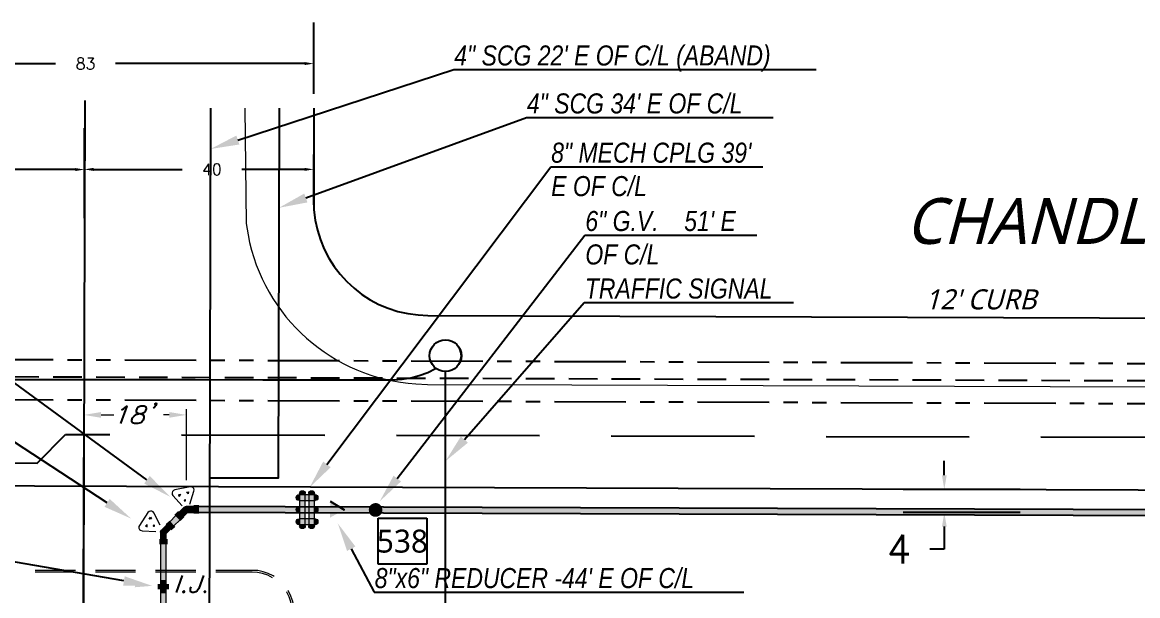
# Model space of a CAD drawing. Header units: feet. Extents: x 25 to 852, y 24 to 570.
# Drawn here: x 244.5 to 439.2, y 361.8 to 461.8 of the extents above; entities that cross this region are included whole.
import ezdxf
from ezdxf import colors
from ezdxf.entities.mleader import LeaderData, LeaderLine
from ezdxf.math import Vec2, Vec3

# ---------------------------------------------------------------- set-up
doc = ezdxf.new("R2010")
doc.units = ezdxf.units.FT
doc.header["$MEASUREMENT"] = 0
doc.linetypes.add('DASHED', pattern=[0.75, 0.5, -0.25])
doc.linetypes.add('PHANTOM2', pattern=[1.25, 0.625, -0.125, 0.125, -0.125, 0.125, -0.125])
doc.layers.add('PDF_Geometry', color=7, linetype='Continuous')
doc.layers.add('PDF_Solid Fills', color=7, linetype='Continuous')
doc.styles.get("Standard").update_dxf_attribs({"font": 'simplex.shx'})
doc.dimstyles.new('Annotative', dxfattribs={"dimtxt": 0.18, "dimasz": 0.18, "dimexe": 0.18, "dimexo": 0.0625, "dimgap": 0.09, "dimtad": 0, "dimtih": 1, "dimtoh": 1, "dimdec": 4, "dimzin": 0, "dimdsep": 46, "dimtxsty": 'Standard', "dimcen": 0.09, "dimadec": 0, "dimazin": 0, "dimtfac": 1, "dimtdec": 4, "dimtofl": 0, "dimtmove": 0, "dimatfit": 3, "dimfxl": 1, "dimtolj": 1, "dimtzin": 0, "dimarcsym": 0})
doc.dimstyles.get("Standard").update_dxf_attribs({"dimtxt": 0.18, "dimasz": 0.18, "dimexe": 0.18, "dimexo": 0.0625, "dimgap": 0.09, "dimtad": 0, "dimtih": 1, "dimtoh": 1, "dimdec": 4, "dimzin": 0, "dimdsep": 46, "dimtxsty": 'Standard', "dimcen": 0.09, "dimadec": 0, "dimazin": 0, "dimtfac": 1, "dimtdec": 4, "dimtofl": 0, "dimtmove": 0, "dimatfit": 3, "dimfxl": 1, "dimtolj": 1, "dimtzin": 0, "dimarcsym": 0})

# ---------------------------------------------------------------- blocks, each defined once
blk = doc.blocks.new('*D1')
at = {"color": 0, "lineweight": -2, "transparency": 16777216}
for p, q in [((212.4, 444.37), (212.4, 428.91)), ((255.37, 438.61), (255.37, 443.31)), ((214, 436.11), (228.62, 436.11)), ((253.77, 436.11), (239.06, 436.11))]:
    blk.add_line(p, q, dxfattribs=at)
at = {"color": 0, "transparency": 16777216}
for points in [[(214, 436.37), (214, 435.84), (212.4, 436.11)], [(253.77, 436.37), (253.77, 435.84), (255.37, 436.11)]]:
    blk.add_solid(points, dxfattribs=at)
at = {"layer": 'Defpoints', "color": 0, "transparency": 16777216}
for p in [(212.4, 446.87), (255.37, 436.11), (255.37, 436.11)]:
    blk.add_point(p, dxfattribs=at)
at = {"color": 0, "transparency": 16777216, "insert": (233.84, 436.11), "char_height": 2, "attachment_point": 5}
blk.add_mtext('\\A1;43', dxfattribs=at)
blk = doc.blocks.new('*D2')
at = {"color": 0, "lineweight": -2, "transparency": 16777216}
for p, q in [((295.4, 444.33), (295.4, 428.93)), ((255.37, 427.64), (255.37, 443.33)), ((256.97, 436.13), (272.41, 436.13)), ((293.8, 436.13), (282.85, 436.13))]:
    blk.add_line(p, q, dxfattribs=at)
at = {"color": 0, "transparency": 16777216}
for points in [[(256.97, 436.4), (256.97, 435.87), (255.37, 436.13)], [(293.8, 436.4), (293.8, 435.87), (295.4, 436.13)]]:
    blk.add_solid(points, dxfattribs=at)
at = {"layer": 'Defpoints', "color": 0, "transparency": 16777216}
for p in [(295.4, 446.83), (295.4, 436.13), (255.37, 425.14)]:
    blk.add_point(p, dxfattribs=at)
at = {"color": 0, "transparency": 16777216, "insert": (277.63, 436.13), "char_height": 2, "attachment_point": 5}
blk.add_mtext('\\A1;40', dxfattribs=at)
blk = doc.blocks.new('*D3')
at = {"color": 0, "lineweight": -2, "transparency": 16777216}
for p, q in [((212.42, 449.37), (212.42, 461.79)), ((295.4, 449.33), (295.4, 461.79)), ((214.02, 454.59), (250.35, 454.59)), ((293.8, 454.59), (260.79, 454.59))]:
    blk.add_line(p, q, dxfattribs=at)
at = {"color": 0, "transparency": 16777216}
for points in [[(214.02, 454.86), (214.02, 454.33), (212.42, 454.59)], [(293.8, 454.86), (293.8, 454.33), (295.4, 454.59)]]:
    blk.add_solid(points, dxfattribs=at)
at = {"layer": 'Defpoints', "color": 0, "transparency": 16777216}
for p in [(295.4, 454.59), (212.42, 446.87), (295.4, 446.83)]:
    blk.add_point(p, dxfattribs=at)
at = {"color": 0, "transparency": 16777216, "insert": (255.57, 454.59), "char_height": 2, "attachment_point": 5}
blk.add_mtext('\\A1;83', dxfattribs=at)
blk = doc.blocks.new('*D4')
at = {"color": 0, "lineweight": -2, "transparency": 16777216}
for p, q in [((405.46, 382.77), (405.46, 385.27)), ((418.73, 380.27), (398.26, 380.27)), ((418.73, 376.3), (398.26, 376.3)), ((405.46, 373.8), (405.46, 369.85)), ((405.46, 369.85), (402.96, 369.85))]:
    blk.add_line(p, q, dxfattribs=at)
at = {"color": 0, "transparency": 16777216}
for points in [[(405.05, 382.77), (405.88, 382.77), (405.46, 380.27)], [(405.05, 373.8), (405.88, 373.8), (405.46, 376.3)]]:
    blk.add_solid(points, dxfattribs=at)
at = {"layer": 'Defpoints', "color": 0, "transparency": 16777216}
for p in [(421.23, 380.27), (405.46, 376.3), (421.23, 376.3)]:
    blk.add_point(p, dxfattribs=at)
at = {"color": 0, "transparency": 16777216, "insert": (397.58, 369.85), "char_height": 5, "attachment_point": 5}
blk.add_mtext('\\A1;4', dxfattribs=at)

msp = doc.modelspace()

# ---------------------------------------------------------------- hatches: boundary and pattern name
at = {"transparency": 33554559}
for points in [[(292.93, 379.57), (292.97, 379.77), (293.07, 379.93), (293.23, 380.03), (293.43, 380.07), (293.63, 380.03), (293.8, 379.93), (293.9, 379.77), (293.93, 379.57), (293.43, 379.57)], [(294.53, 379.57), (294.57, 379.77), (294.67, 379.93), (294.83, 380.03), (295.03, 380.07), (295.23, 380.03), (295.4, 379.93), (295.5, 379.77), (295.53, 379.57), (295.03, 379.57)], [(292.83, 378.37), (292.63, 378.4), (292.47, 378.5), (292.37, 378.67), (292.33, 378.87), (292.37, 379.07), (292.47, 379.23), (292.63, 379.33), (292.83, 379.37), (292.83, 378.87)], [(295.63, 378.87), (295.63, 379.37), (292.83, 379.37), (292.83, 378.37), (295.63, 378.37)], [(293.43, 379.57), (292.93, 379.57), (292.93, 373.97), (293.93, 373.97), (293.93, 379.57)], [(295.03, 379.57), (294.53, 379.57), (294.53, 373.97), (295.53, 373.97), (295.53, 379.57)], [(295.63, 379.37), (295.83, 379.33), (296, 379.23), (296.1, 379.07), (296.13, 378.87), (296.1, 378.67), (296, 378.5), (295.83, 378.4), (295.63, 378.37), (295.63, 378.87)], [(273.17, 377.33), (273.17, 376.33), (599.9, 375.2), (599.9, 376.2)], [(292.83, 376.27), (292.63, 376.3), (292.47, 376.4), (292.37, 376.57), (292.33, 376.77), (292.37, 376.97), (292.47, 377.13), (292.63, 377.23), (292.83, 377.27), (292.83, 376.77)], [(295.63, 376.77), (295.63, 377.27), (292.83, 377.27), (292.83, 376.27), (295.63, 376.27)], [(295.63, 377.27), (295.83, 377.23), (296, 377.13), (296.1, 376.97), (296.13, 376.77), (296.1, 376.57), (296, 376.4), (295.83, 376.3), (295.63, 376.27), (295.63, 376.77)], [(292.83, 374.17), (292.63, 374.2), (292.47, 374.3), (292.37, 374.47), (292.33, 374.67), (292.37, 374.87), (292.47, 375.03), (292.63, 375.13), (292.83, 375.17), (292.83, 374.67)], [(295.63, 374.67), (295.63, 375.17), (292.83, 375.17), (292.83, 374.17), (295.63, 374.17)], [(293.93, 373.97), (293.9, 373.77), (293.8, 373.6), (293.63, 373.5), (293.43, 373.47), (293.23, 373.5), (293.07, 373.6), (292.97, 373.77), (292.93, 373.97), (293.43, 373.97)], [(295.53, 373.97), (295.5, 373.77), (295.4, 373.6), (295.23, 373.5), (295.03, 373.47), (294.83, 373.5), (294.67, 373.6), (294.57, 373.77), (294.53, 373.97), (295.03, 373.97)], [(295.63, 375.17), (295.83, 375.13), (296, 375.03), (296.1, 374.87), (296.13, 374.67), (296.1, 374.47), (296, 374.3), (295.83, 374.2), (295.63, 374.17), (295.63, 374.67)], [(269.07, 212.33), (269.57, 212.33), (269.67, 372.83), (268.67, 372.83), (268.57, 212.33)], [(268.67, 372.83), (268.67, 372.93), (268.7, 373.03), (268.8, 373.2), (269.17, 372.83)]]:
    msp.add_hatch(color=5, dxfattribs=at).paths.add_polyline_path(points)
h = msp.add_hatch(color=5, dxfattribs=at)
h.paths.add_polyline_path([(273.17, 377.33), (273, 377.3), (272.9, 377.27), (272.8, 377.2), (273.17, 376.83)])
h.paths.add_polyline_path([(269.17, 372.83), (269.53, 372.47), (273.53, 376.47), (272.8, 377.2), (268.8, 373.2)])

# ---------------------------------------------------------------- linework, layer by layer
at = {"color": 4, "flags": 128}
msp.add_lwpolyline([(255.42, 448.14), (254.6, 130.87)], dxfattribs=at)
at = {"color": 1, "flags": 128}
for points in [[(277.4, 446.83), (276.63, 142.3)], [(277.23, 382.3), (289.23, 382.31), (289.4, 446.83)]]:
    msp.add_lwpolyline(points, dxfattribs=at)
at = {"color": 6, "lineweight": 15}
msp.add_lwpolyline([(283.4, 446.83), (283.6, 426.67), (283.93, 424.7, 0.341526), (313.23, 398.7), (315.27, 398.63), (340.43, 398.57), (524.1, 397.93), (549.73, 397.83), (551.73, 397.9, 0.378658), (581.77, 427.8), (581.83, 429.8), (581.77, 446.63)], format="xyb", dxfattribs=at)
at = {"color": 6, "flags": 128}
msp.add_lwpolyline([(295.4, 446.83), (295.37, 430.7), (295.43, 429.07, 0.367062), (313.63, 410.73), (315.3, 410.63), (549.77, 409.83), (551.43, 409.9, 0.366508), (569.77, 428.17), (569.83, 429.8), (569.57, 446.67)], format="xyb", dxfattribs=at)
at = {"color": 3, "linetype": 'PHANTOM2', "ltscale": 20, "flags": 128}
msp.add_lwpolyline([(599.9, 401.67), (102.07, 403.4)], dxfattribs=at)
at = {"color": 20, "flags": 128}
for points in [[(230.5, 399.47), (252.9, 399.47), (264.1, 399.47), (270.02, 399.47), (274.71, 399.47), (286.5, 399.43), (297.7, 399.43), (303.5, 399.43), (307.11, 399.43), (309.3, 399.43), (309.82, 399.47), (310.07, 399.48), (310.46, 399.51), (310.83, 399.53), (311.6, 399.65), (312.37, 399.77), (313.83, 400.17), (315.3, 400.7), (316.67, 401.4)], [(318.37, 319.37), (318.4, 400.87)]]:
    msp.add_lwpolyline(points, dxfattribs=at)
at = {"color": 2, "linetype": 'DASHED', "ltscale": 10, "flags": 128}
msp.add_lwpolyline([(599.9, 398.67), (102.07, 400.4)], dxfattribs=at)
at = {"color": 2, "linetype": 'PHANTOM2', "ltscale": 20, "flags": 128}
msp.add_lwpolyline([(599.9, 394.67), (102, 396.4)], dxfattribs=at)
at = {"color": 1, "linetype": 'DASHED', "ltscale": 50, "flags": 128}
msp.add_lwpolyline([(236.9, 384.93), (247.1, 384.9), (252.1, 389.9), (599.9, 389)], dxfattribs=at)
at = {"color": 6, "flags": 128}
msp.add_lwpolyline([(599.9, 379.57), (102.07, 381.37)], dxfattribs=at)
at = {"color": 5, "lineweight": 15}
for points in [[(273.77, 377.7), (274.5, 379.97), (274.53, 380.23), (274.47, 380.47), (274.3, 380.63), (274.07, 380.73), (273.83, 380.77), (271.17, 380.2), (270.93, 380.1), (270.77, 379.93), (270.67, 379.7), (270.7, 379.43), (270.83, 379.23), (272.43, 377.43)], [(268.57, 374.07), (267.5, 376.2), (267.37, 376.4), (267.13, 376.53), (266.9, 376.53), (266.67, 376.47), (266.47, 376.27), (264.97, 374.03), (264.87, 373.8), (264.87, 373.53), (265, 373.3), (265.17, 373.17), (265.43, 373.1), (267.83, 372.93)]]:
    msp.add_lwpolyline(points, dxfattribs=at)
for points in [[(273.5, 379.5), (273.17, 379.8), (273.53, 379.87)], [(272.23, 379.4), (271.8, 379.37), (271.93, 379.07)], [(273.03, 378.4), (273, 378.47), (272.9, 378.5), (272.83, 378.43), (272.8, 378.37), (272.87, 378.3), (272.93, 378.27), (273, 378.33)], [(266.3, 374.2), (266.03, 373.87), (266.33, 373.77)], [(267.1, 375.17), (266.67, 375.13), (266.9, 375.47)], [(267.57, 374.07), (267.47, 374.07), (267.4, 374.03), (267.4, 373.93), (267.43, 373.87), (267.53, 373.87), (267.6, 373.9), (267.6, 374)]]:
    msp.add_lwpolyline(points, close=True, dxfattribs=at)
at = {"color": 5, "lineweight": 0}
for points in [[(292.93, 379.57), (292.97, 379.77), (293.07, 379.93), (293.23, 380.03), (293.43, 380.07), (293.63, 380.03), (293.8, 379.93), (293.9, 379.77), (293.93, 379.57)], [(294.53, 379.57), (294.57, 379.77), (294.67, 379.93), (294.83, 380.03), (295.03, 380.07), (295.23, 380.03), (295.4, 379.93), (295.5, 379.77), (295.53, 379.57)], [(292.83, 378.37), (292.63, 378.4), (292.47, 378.5), (292.37, 378.67), (292.33, 378.87), (292.37, 379.07), (292.47, 379.23), (292.63, 379.33), (292.83, 379.37)], [(295.63, 379.37), (295.83, 379.33), (296, 379.23), (296.1, 379.07), (296.13, 378.87), (296.1, 378.67), (296, 378.5), (295.83, 378.4), (295.63, 378.37)], [(272.8, 377.2), (272.9, 377.27), (273, 377.3), (273.17, 377.33)], [(292.83, 376.27), (292.63, 376.3), (292.47, 376.4), (292.37, 376.57), (292.33, 376.77), (292.37, 376.97), (292.47, 377.13), (292.63, 377.23), (292.83, 377.27)], [(295.63, 377.27), (295.83, 377.23), (296, 377.13), (296.1, 376.97), (296.13, 376.77), (296.1, 376.57), (296, 376.4), (295.83, 376.3), (295.63, 376.27)], [(292.83, 374.17), (292.63, 374.2), (292.47, 374.3), (292.37, 374.47), (292.33, 374.67), (292.37, 374.87), (292.47, 375.03), (292.63, 375.13), (292.83, 375.17)], [(293.93, 373.97), (293.9, 373.77), (293.8, 373.6), (293.63, 373.5), (293.43, 373.47), (293.23, 373.5), (293.07, 373.6), (292.97, 373.77), (292.93, 373.97)], [(295.53, 373.97), (295.5, 373.77), (295.4, 373.6), (295.23, 373.5), (295.03, 373.47), (294.83, 373.5), (294.67, 373.6), (294.57, 373.77), (294.53, 373.97)], [(295.63, 375.17), (295.83, 375.13), (296, 375.03), (296.1, 374.87), (296.13, 374.67), (296.1, 374.47), (296, 374.3), (295.83, 374.2), (295.63, 374.17)], [(268.67, 372.83), (268.67, 372.93), (268.7, 373.03), (268.8, 373.2)]]:
    msp.add_lwpolyline(points, dxfattribs=at)
for points in [[(295.63, 378.87), (295.63, 379.37), (292.83, 379.37), (292.83, 378.37), (295.63, 378.37)], [(293.43, 379.57), (292.93, 379.57), (292.93, 373.97), (293.93, 373.97), (293.93, 379.57)], [(295.03, 379.57), (294.53, 379.57), (294.53, 373.97), (295.53, 373.97), (295.53, 379.57)], [(269.17, 372.83), (269.53, 372.47), (273.53, 376.47), (272.8, 377.2), (268.8, 373.2)], [(295.63, 376.77), (295.63, 377.27), (292.83, 377.27), (292.83, 376.27), (295.63, 376.27)], [(295.63, 374.67), (295.63, 375.17), (292.83, 375.17), (292.83, 374.17), (295.63, 374.17)], [(269.07, 212.33), (269.57, 212.33), (269.67, 372.83), (268.67, 372.83), (268.57, 212.33)]]:
    msp.add_lwpolyline(points, close=True, dxfattribs=at)
at = {"color": 5, "lineweight": 25}
msp.add_lwpolyline([(298.3, 378.17), (300.7, 376.73)], close=True, dxfattribs=at)
at = {"color": 5, "lineweight": 70}
for points in [[(272.5, 375.13), (271.47, 376.17)], [(274.87, 376.83), (273.17, 376.83), (272, 375.63)], [(274.87, 377.53), (274.87, 376.1)], [(270.37, 374.03), (269.17, 372.83), (269.17, 371.17)], [(269.87, 374.53), (270.87, 373.5)], [(269.9, 371.17), (268.47, 371.17)]]:
    msp.add_lwpolyline(points, dxfattribs=at)
at = {"color": 5, "flags": 128}
msp.add_lwpolyline([(273.17, 377.33), (273.17, 376.33), (599.9, 375.2), (599.9, 376.2), (273.17, 377.33)], dxfattribs=at)
at = {"color": 20}
msp.add_circle((318.4, 403.63), 2.77, dxfattribs=at)
at = {"color": 5, "lineweight": 25, "transparency": 33554559}
msp.add_solid([(298.23, 375.37), (298.3, 378.17), (300.7, 376.73)], dxfattribs=at)
at = {"color": 5, "lineweight": 70, "transparency": 33554559}
for points in [[(305.5, 377.7), (305.23, 377.43), (306.2, 376.73)], [(305.83, 377.87), (305.5, 377.7), (306.2, 376.73)], [(306.2, 377.93), (305.83, 377.87), (306.2, 376.73)], [(306.57, 377.87), (306.2, 377.93), (306.2, 376.73)], [(306.9, 377.7), (306.57, 377.87), (306.2, 376.73)], [(307.17, 377.43), (306.9, 377.7), (306.2, 376.73)], [(305.07, 377.1), (305, 376.73), (306.2, 376.73)], [(305, 376.73), (305.07, 376.33), (306.2, 376.73)], [(305.23, 377.43), (305.07, 377.1), (306.2, 376.73)], [(305.07, 376.33), (305.23, 376), (306.2, 376.73)], [(305.23, 376), (305.5, 375.73), (306.2, 376.73)], [(305.5, 375.73), (305.83, 375.57), (306.2, 376.73)], [(305.83, 375.57), (306.2, 375.53), (306.2, 376.73)], [(307.33, 377.1), (307.17, 377.43), (306.2, 376.73)], [(307.4, 376.73), (307.33, 377.1), (306.2, 376.73)], [(306.2, 375.53), (306.57, 375.57), (306.2, 376.73)], [(306.57, 375.57), (306.9, 375.73), (306.2, 376.73)], [(306.9, 375.73), (307.17, 376), (306.2, 376.73)], [(307.17, 376), (307.33, 376.33), (306.2, 376.73)], [(307.33, 376.33), (307.4, 376.73), (306.2, 376.73)]]:
    msp.add_solid(points, dxfattribs=at)
at = {"layer": 'PDF_Geometry', "lineweight": 25}
for points in [[(320.9, 402.43), (321.1, 403.03), (321.17, 403.63), (321.1, 404.23), (320.9, 404.83)], [(267.97, 395.2), (267.77, 395.07), (267.67, 395.2), (267.87, 395.37), (267.97, 395.2), (267.83, 394.93), (267.6, 394.63), (267.4, 394.5)], [(261.87, 394.2), (262.2, 394.37), (262.8, 394.8), (261.7, 391.8)], [(247.1, 384.9), (252.1, 389.9)], [(236.9, 384.93), (247.1, 384.9)], [(272.43, 365.3), (271.37, 362.3)], [(276.17, 365.3), (275.33, 363.03), (275.03, 362.6), (274.83, 362.43), (274.5, 362.3), (274.2, 362.3), (273.97, 362.43), (273.9, 362.6), (273.9, 363.03), (274, 363.3)]]:
    msp.add_lwpolyline(points, dxfattribs=at)
at = {"layer": 'PDF_Geometry', "lineweight": 15}
for points in [[(258.27, 393.3), (260.5, 393.3)], [(270.17, 393.3), (269.17, 393.3)], [(273.17, 381.9), (273.17, 394.3)], [(255.17, 354.03), (255.23, 385.87)], [(253.8, 366.17), (246.8, 366.17)], [(264.3, 366.17), (257.3, 366.17)], [(274.8, 366.17), (267.8, 366.17)], [(288.47, 365.1), (288.33, 365.2), (287.47, 365.63), (286.57, 365.93), (285.63, 366.13), (284.67, 366.17), (278.3, 366.17)], [(253.8, 365.87), (246.8, 365.87)], [(264.3, 365.87), (257.3, 365.87)], [(274.8, 365.87), (267.8, 365.87)], [(288.23, 364.9), (287.37, 365.33), (286.47, 365.63), (285.6, 365.83), (284.67, 365.87), (278.3, 365.87)], [(291.67, 350.37), (291.67, 358.87), (291.6, 359.8), (291.43, 360.7), (291.13, 361.57), (290.73, 362.37), (290.7, 362.43)], [(291.97, 350.37), (291.97, 358.87), (291.9, 359.83), (291.73, 360.77), (291.4, 361.67), (291, 362.53), (290.9, 362.67)]]:
    msp.add_lwpolyline(points, dxfattribs=at)
at = {"layer": 'PDF_Geometry', "lineweight": 25}
for points in [[(265.23, 394.8), (264.73, 394.63), (264.5, 394.37), (264.4, 394.07), (264.43, 393.8), (264.67, 393.63), (265.2, 393.5), (265.57, 393.37), (265.73, 393.07), (265.77, 392.8), (265.63, 392.37), (265.37, 392.07), (265.17, 391.93), (264.7, 391.8), (264.13, 391.8), (263.77, 391.93), (263.67, 392.07), (263.63, 392.37), (263.77, 392.8), (264.03, 393.07), (264.43, 393.37), (264.9, 393.5), (265.53, 393.63), (265.87, 393.8), (266.1, 394.07), (266.2, 394.37), (266.17, 394.63), (265.8, 394.8)], [(272.73, 362.6), (272.53, 362.43), (272.63, 362.3), (272.83, 362.43)], [(276.47, 362.6), (276.27, 362.43), (276.37, 362.3), (276.53, 362.43)]]:
    msp.add_lwpolyline(points, close=True, dxfattribs=at)
at = {"layer": 'PDF_Geometry', "color": 5, "lineweight": 70}
for points in [[(268.6, 364.07), (269.73, 364.07)], [(268.2, 363.37), (270.13, 363.37)], [(268.6, 362.67), (269.73, 362.67)]]:
    msp.add_lwpolyline(points, dxfattribs=at)
at = {"layer": 'PDF_Solid Fills', "lineweight": 25, "transparency": 33554559}
for points in [[(258.27, 393.8), (258.27, 392.8), (255.27, 393.3)], [(270.17, 393.8), (270.17, 392.8), (273.17, 393.3)]]:
    msp.add_solid(points, dxfattribs=at)
at = {"layer": 'PDF_Solid Fills', "lineweight": 15, "transparency": 33554559}
for points in [[(309.6, 380.73), (307.37, 378.7), (308.83, 381.37)], [(264.23, 364.23), (267.2, 363.47), (264.17, 363.23)]]:
    msp.add_solid(points, dxfattribs=at)

# ---------------------------------------------------------------- texts
at = {"attachment_point": 1}
for s, width, insert, char_height in [('{\\fMicrosoft YaHei UI|b0|i1|c0|p34;CHANDLER (N)}', 85.8683, (398.68, 431.13), 8), ("{\\fMicrosoft YaHei UI|b0|i1|c0|p34;\\H1.16667x;12' CURB\\H0.85714x;^I}", 26.8921, (402.09, 415.21), 3)]:
    msp.add_mtext_dynamic_manual_height_columns(s, width=width, gutter_width=1, heights=[0], dxfattribs=dict(at, insert=insert, char_height=char_height))
at = {"insert": (310.88, 371.25), "char_height": 4, "attachment_point": 5, "line_spacing_factor": 0.5, "bg_fill": 16, "box_fill_scale": 1.5, "bg_fill_color": 1, "bg_fill_transparency": 0}
msp.add_mtext_dynamic_manual_height_columns('{\\fMicrosoft YaHei UI|b0|i0|c0|p34;538}', width=4.5, gutter_width=1, heights=[0], dxfattribs=at)

# ---------------------------------------------------------------- dimensions: what is measured, and where the dimension line sits
for base, p1, p2, picture, middle in [((295.4, 454.59), (212.42, 446.87), (295.4, 446.83), '*D3', (255.57, 454.59)), ((255.37, 436.11), (212.4, 446.87), (255.37, 436.11), '*D1', (233.84, 436.11)), ((295.4, 436.13), (255.37, 425.14), (295.4, 446.83), '*D2', (277.63, 436.13))]:
    dim = msp.add_linear_dim(base=base, p1=p1, p2=p2, dimstyle='Annotative', override={"dimtxt": 0.05, "dimasz": 0.04, "dimdec": 0})
    dim.commit()
    dim.dimension.update_dxf_attribs({"geometry": picture, "text_midpoint": middle, "dimtype": 128})
dim = msp.add_linear_dim(base=(405.46, 376.3), p1=(421.23, 380.27), p2=(421.23, 376.3), angle=90, dimstyle='Standard', override={"dimscale": 40, "dimtxt": 0.125, "dimasz": 0.0625, "dimdec": 0})
dim.commit()
dim.dimension.update_dxf_attribs({"geometry": '*D4', "text_midpoint": (397.58, 369.85), "dimtype": 128})

# ---------------------------------------------------------------- leaders
ml = msp.add_multileader_mtext('Standard')
ml.set_content('{\\fTechnic|b0|i1|c2|p2;4" SCG 22\' E OF C/L (ABAND)}', color=256)
ml.set_leader_properties()
ml.build(insert=Vec2(0, 0))
ml.multileader.update_dxf_attribs({"text_left_attachment_type": 6, "text_right_attachment_type": 6, "dogleg_length": 0, "arrow_head_size": 5})
ctx = ml.context
ctx.base_point, ctx.char_height, ctx.arrow_head_size, ctx.landing_gap_size, ctx.plane_origin = Vec3(319.84, 453.56), 3.5, 5, 0.09, Vec3(311.81, 525.37)
ctx.left_attachment, ctx.right_attachment = 6, 6
notes = []
notes.append((ctx, [(0, (1, 1, 0), (319.84, 453.56), (1, 0), 0, [(0, [(277.4, 439.7)], 0, [])])]))
ctx.mtext.insert, ctx.mtext.line_spacing_style, ctx.mtext.flow_direction = Vec3(319.93, 457.76), 2, 5
ml = msp.add_multileader_mtext('Standard')
ml.set_content('{\\fTechnic|b0|i1|c2|p2;8" 45\' bend (horz) 4\' S OF C/L}', color=256)
ml.set_leader_properties()
ml.build(insert=Vec2(0, 0))
ml.multileader.update_dxf_attribs({"text_left_attachment_type": 6, "text_right_attachment_type": 6, "dogleg_length": 0, "arrow_head_size": 5})
ctx = ml.context
ctx.base_point, ctx.char_height, ctx.arrow_head_size, ctx.landing_gap_size, ctx.plane_origin = Vec3(129.16, 451.57), 3.5, 5, 0.09, Vec3(290.61, 457.79)
ctx.left_attachment, ctx.right_attachment, ctx.text_align_type = 6, 6, 2
notes.append((ctx, [(1, (1, 1, 0), (170.95, 451.57), (-1, 0), 0, [(0, [(270.33, 379.03)], 0, [])])]))
ctx.mtext.insert, ctx.mtext.width, ctx.mtext.alignment, ctx.mtext.line_spacing_style, ctx.mtext.flow_direction = Vec3(170.86, 455.77), 42.1298, 3, 2, 5
ml = msp.add_multileader_mtext('Standard')
ml.set_content('{\\fTechnic|b0|i1|c2|p2;4" SCG 34\' E OF C/L}', color=256)
ml.set_leader_properties()
ml.build(insert=Vec2(0, 0))
ml.multileader.update_dxf_attribs({"text_left_attachment_type": 6, "text_right_attachment_type": 6, "dogleg_length": 0, "arrow_head_size": 5})
ctx = ml.context
ctx.base_point, ctx.char_height, ctx.arrow_head_size, ctx.landing_gap_size, ctx.plane_origin = Vec3(332.52, 445.19), 3.5, 5, 0.09, Vec3(309.61, 508.19)
ctx.left_attachment, ctx.right_attachment = 6, 6
notes.append((ctx, [(0, (1, 1, 0), (332.52, 445.19), (1, 0), 0, [(0, [(289.33, 429.43)], 0, [])])]))
ctx.mtext.insert, ctx.mtext.line_spacing_style, ctx.mtext.flow_direction = Vec3(332.61, 449.39), 2, 5
ml = msp.add_multileader_mtext('Standard')
ml.set_content('{\\fTechnic|b0|i1|c2|p2;8" 45\' bend (horz) 8\' S OF C/L}', color=256)
ml.set_leader_properties()
ml.build(insert=Vec2(0, 0))
ml.multileader.update_dxf_attribs({"text_left_attachment_type": 6, "text_right_attachment_type": 6, "dogleg_length": 0, "arrow_head_size": 5})
ctx = ml.context
ctx.base_point, ctx.char_height, ctx.arrow_head_size, ctx.landing_gap_size, ctx.plane_origin = Vec3(128.21, 436.4), 3.5, 5, 0.09, Vec3(283.79, 453.97)
ctx.left_attachment, ctx.right_attachment, ctx.text_align_type = 6, 6, 2
notes.append((ctx, [(1, (1, 1, 0), (170, 436.4), (-1, 0), 0, [(0, [(263.52, 375.21)], 0, [])])]))
ctx.mtext.insert, ctx.mtext.width, ctx.mtext.alignment, ctx.mtext.line_spacing_style, ctx.mtext.flow_direction = Vec3(169.91, 440.6), 42.1298, 3, 2, 5
ml = msp.add_multileader_mtext('Standard')
ml.set_content('{\\fTechnic|b0|i1|c2|p2;8" MECH CPLG 39\' E OF C/L}', color=256)
ml.set_leader_properties()
ml.build(insert=Vec2(0, 0))
ml.multileader.update_dxf_attribs({"text_left_attachment_type": 6, "text_right_attachment_type": 6, "dogleg_length": 0, "arrow_head_size": 5})
ctx = ml.context
ctx.base_point, ctx.char_height, ctx.arrow_head_size, ctx.landing_gap_size, ctx.plane_origin = Vec3(336.76, 436.6), 3.5, 5, 0.09, Vec3(319.44, 452.66)
ctx.left_attachment, ctx.right_attachment = 6, 6
notes.append((ctx, [(0, (1, 1, 0), (336.76, 436.6), (1, 0), 0, [(0, [(294.7, 380.67)], 0, [])])]))
ctx.mtext.insert, ctx.mtext.width, ctx.mtext.line_spacing_style, ctx.mtext.flow_direction = Vec3(336.85, 440.8), 36.5602, 2, 5
ml = msp.add_multileader_mtext('Standard')
ml.set_content('{\\fTechnic|b0|i1|c2|p2;6" G.V.    51\' E OF C/L}', color=256)
ml.set_leader_properties()
ml.build(insert=Vec2(0, 0))
ml.multileader.update_dxf_attribs({"text_left_attachment_type": 6, "text_right_attachment_type": 6, "dogleg_length": 0, "arrow_head_size": 5})
ctx = ml.context
ctx.base_point, ctx.char_height, ctx.arrow_head_size, ctx.landing_gap_size, ctx.plane_origin = Vec3(342.72, 424.68), 3.5, 5, 0.09, Vec3(327.21, 456.99)
ctx.left_attachment, ctx.right_attachment = 6, 6
notes.append((ctx, [(0, (1, 1, 0), (342.72, 424.68), (1, 0), 0, [(0, [(306.93, 378.23)], 0, [])])]))
ctx.mtext.insert, ctx.mtext.width, ctx.mtext.line_spacing_style, ctx.mtext.flow_direction = Vec3(342.81, 428.88), 29.6481, 2, 5
ml = msp.add_multileader_mtext('Standard')
ml.set_content('{\\fTechnic|b0|i1|c2|p2;TRAFFIC SIGNAL}', color=256)
ml.set_leader_properties()
ml.build(insert=Vec2(0, 0))
ml.multileader.update_dxf_attribs({"text_left_attachment_type": 6, "text_right_attachment_type": 6, "dogleg_length": 0, "arrow_head_size": 5})
ctx = ml.context
ctx.base_point, ctx.char_height, ctx.arrow_head_size, ctx.landing_gap_size, ctx.plane_origin = Vec3(342.63, 412.9), 3.5, 5, 0.09, Vec3(327.17, 456.46)
ctx.left_attachment, ctx.right_attachment = 6, 6
notes.append((ctx, [(0, (1, 1, 0), (342.63, 412.9), (1, 0), 0, [(0, [(318.4, 385.23)], 0, [])])]))
ctx.mtext.insert, ctx.mtext.width, ctx.mtext.line_spacing_style, ctx.mtext.flow_direction = Vec3(342.72, 417.1), 41.998, 2, 5
ml = msp.add_multileader_mtext('Standard')
ml.set_content('{\\fTechnic|b0|i1|c2|p2;8"x6" REDUCER -44\' E OF C/L}', color=256)
ml.set_leader_properties()
ml.build(insert=Vec2(0, 0))
ml.multileader.update_dxf_attribs({"text_left_attachment_type": 6, "text_right_attachment_type": 6, "dogleg_length": 0, "arrow_head_size": 5})
ctx = ml.context
ctx.base_point, ctx.char_height, ctx.arrow_head_size, ctx.landing_gap_size, ctx.plane_origin = Vec3(305.96, 362.38), 3.5, 5, 0.09, Vec3(314.17, 458.52)
ctx.left_attachment, ctx.right_attachment = 6, 6
notes.append((ctx, [(0, (1, 1, 0), (305.96, 362.38), (1, 0), 0, [(0, [(299.6, 374.37)], 0, [])])]))
ctx.mtext.insert, ctx.mtext.width, ctx.mtext.line_spacing_style, ctx.mtext.flow_direction = Vec3(306.05, 366.58), 73.0112, 2, 5
ml = msp.add_multileader_mtext('Standard')
ml.set_content('{\\fTechnic|b0|i1|c2|p2;8" I.J. W/ 2 ANODES 149+10}', color=256)
ml.set_leader_properties()
ml.build(insert=Vec2(0, 0))
ml.multileader.update_dxf_attribs({"text_left_attachment_type": 6, "text_right_attachment_type": 6, "dogleg_length": 0, "arrow_head_size": 5})
ctx = ml.context
ctx.base_point, ctx.char_height, ctx.arrow_head_size, ctx.landing_gap_size, ctx.plane_origin = Vec3(186.68, 369.13), 3.5, 5, 0.09, Vec3(-10.63, 490.01)
ctx.left_attachment, ctx.right_attachment = 6, 6
notes.append((ctx, [(1, (1, 1, 0), (234.6, 369.13), (-1, 0), 0, [(0, [(267.2, 363.47)], 0, [])])]))
ctx.mtext.insert, ctx.mtext.width, ctx.mtext.defined_height, ctx.mtext.line_spacing_style, ctx.mtext.flow_direction = Vec3(186.77, 373.33), 50.1071, 5.42, 2, 5
for ctx, leaders in notes:
    for number, flags, end, landing, length, lines in leaders:
        leader = LeaderData()
        leader.index, (leader.has_last_leader_line, leader.has_dogleg_vector, leader.attachment_direction) = number, flags
        leader.last_leader_point, leader.dogleg_vector, leader.dogleg_length = Vec3(end), Vec3(landing), length
        for number, points, colour, breaks in lines:
            line = LeaderLine()
            line.index, line.vertices, line.color, line.breaks = number, Vec3.list(points), colors.encode_raw_color(colour), breaks
            leader.lines.append(line)
        ctx.leaders.append(leader)

doc.saveas('drawing.dxf')
